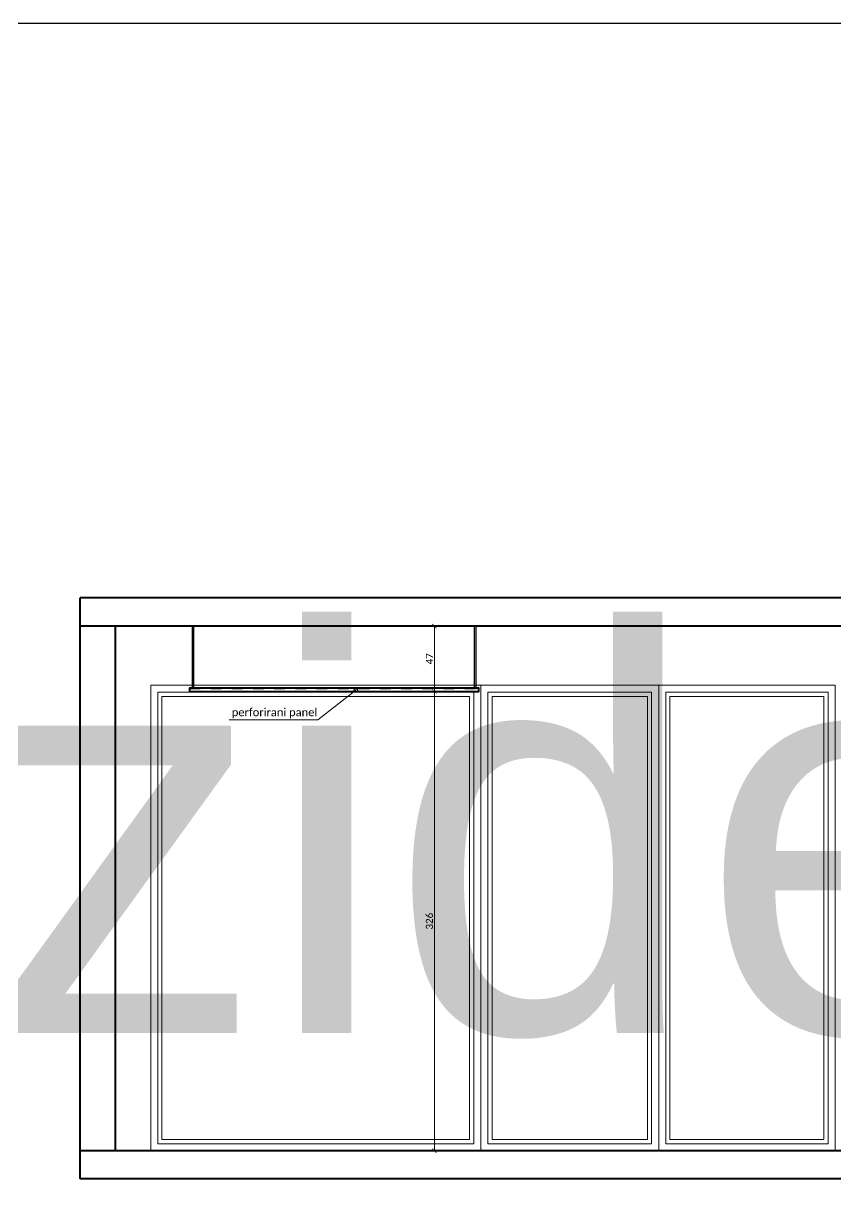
# Model space of a CAD drawing. Header units: centimetres. Extents: x -26724 to 60145, y -23645 to 6771.
# Drawn here: x 1131 to 1707, y 356 to 1186 of the extents above; entities that cross this region are included whole.
import ezdxf

# ---------------------------------------------------------------- set-up
doc = ezdxf.new("R2010")
doc.units = ezdxf.units.CM
doc.linetypes.add('DALEKOVOD_VN', pattern=[5, 2.5, -2.5])
doc.layers.add('3.IZGLED 2', color=7, linetype='Continuous', lineweight=9, true_color=0x4a4a4a)
doc.layers.add('4.KOTE', color=88, linetype='Continuous', lineweight=15)
doc.layers.add('zid', color=7, linetype='Continuous', lineweight=40)
doc.layers.add('tekst', color=7, linetype='Continuous')
doc.layers.add('tekst @ 50', color=7, linetype='Continuous')
doc.styles.add('Notes', font='arial.ttf', dxfattribs={"height": 3})
doc.styles.get("Standard").update_dxf_attribs({"font": 'calibri.ttf'})
doc.dimstyles.new('ja 1 30 izgledi zidova', dxfattribs={"dimtxt": 5, "dimasz": 3, "dimexe": 5, "dimexo": 5, "dimgap": 1, "dimtad": 1, "dimdec": 0, "dimtxsty": 'Standard', "dimblk": 'ARCHTICK', "dimcen": 2.5, "dimclrd": 256, "dimclrt": 7, "dimadec": 0, "dimazin": 0, "dimtfac": 1, "dimtdec": 0, "dimtix": 1, "dimtmove": 1, "dimatfit": 3, "dimldrblk": 'ARCHTICK', "dimfxl": 5, "dimfxlon": 1, "dimlwd": 0, "dimlwe": 9, "dimarcsym": 0})

# ---------------------------------------------------------------- blocks, each defined once
blk = doc.blocks.new('*U3237')
at = {"layer": 'tekst @ 50', "ltscale": 0.8, "style": 'Notes'}
blk.add_text('frizider za voće', height=283.795, dxfattribs=at).set_placement((773.6, 469.68))
blk = doc.blocks.new('_ArchTick')
at = {"color": 0, "linetype": 'ByBlock', "const_width": 0.15}
blk.add_lwpolyline([(-0.5, -0.5), (0.5, 0.5)], dxfattribs=at)
blk = doc.blocks.new('*D912')
at = {"layer": '4.KOTE', "color": 0, "lineweight": 9, "transparency": 16777216}
for p, q in [((1425.44, 758.29), (1417.4, 758.29)), ((1425.64, 711.79), (1417.4, 711.79))]:
    blk.add_line(p, q, dxfattribs=at)
at = {"layer": '4.KOTE', "lineweight": 0, "transparency": 16777216}
blk.add_line((1422.4, 711.79), (1422.4, 758.29), dxfattribs=at)
at = {"layer": 'Defpoints', "color": 0, "transparency": 16777216}
for p in [(1422.4, 758.29), (1453.89, 758.29, -27), (1453.89, 711.79, -25.07)]:
    blk.add_point(p, dxfattribs=at)
at = {"layer": '4.KOTE', "lineweight": 0, "transparency": 16777216, "xscale": 3, "yscale": 3, "zscale": 3}
for p, rotation in [((1422.4, 758.29), 90), ((1422.4, 711.79), 270)]:
    blk.add_blockref('_ArchTick', p, dxfattribs=dict(at, rotation=rotation))
at = {"layer": '4.KOTE', "color": 7, "transparency": 16777216, "insert": (1418.89, 735.04), "char_height": 5, "attachment_point": 5, "rotation": 90}
blk.add_mtext('47', dxfattribs=at)
blk = doc.blocks.new('*D913')
at = {"layer": '4.KOTE', "color": 0, "lineweight": 9, "transparency": 16777216}
for p, q in [((1421.87, 711.79), (1417.4, 711.79)), ((1423.78, 386.29), (1417.4, 386.29))]:
    blk.add_line(p, q, dxfattribs=at)
at = {"layer": '4.KOTE', "lineweight": 0, "transparency": 16777216}
blk.add_line((1422.4, 711.79), (1422.4, 386.29), dxfattribs=at)
at = {"layer": 'Defpoints', "color": 0, "transparency": 16777216}
for p in [(1429.91, 711.79, -25.07), (1422.4, 386.29), (1429.98, 386.29, -15.2)]:
    blk.add_point(p, dxfattribs=at)
at = {"layer": '4.KOTE', "lineweight": 0, "transparency": 16777216, "xscale": 3, "yscale": 3, "zscale": 3}
for p, rotation in [((1422.4, 711.79), 90), ((1422.4, 386.29), 270)]:
    blk.add_blockref('_ArchTick', p, dxfattribs=dict(at, rotation=rotation))
at = {"layer": '4.KOTE', "color": 7, "transparency": 16777216, "insert": (1418.84, 549.04), "char_height": 5, "attachment_point": 5, "rotation": 90}
blk.add_mtext('326', dxfattribs=at)

msp = doc.modelspace()

# ---------------------------------------------------------------- linework, layer by layer
at = {"color": 30}
for p, q in [((1250.88, 714.29, -25.07), (1250.88, 758.29, -4.21)), ((1251.88, 714.29, -25.07), (1251.88, 758.29, -4.21)), ((1450.89, 714.29, -43.68), (1450.89, 758.29, -22.82)), ((1451.89, 714.29, -43.68), (1451.89, 758.29, -22.82))]:
    msp.add_line(p, q, dxfattribs=at)
at = {"layer": '3.IZGLED 2'}
for p, q in [((1221.3, 716.29, -13.5), (1221.3, 386.29, -13.5)), ((1250.88, 716.29, -13.5), (1221.3, 716.29, -13.5)), ((1706.3, 716.29, -13.5), (1251.88, 716.29, -13.5)), ((1455.3, 386.29, -13.5), (1455.3, 716.29, -13.5)), ((1455.3, 386.29, -13.5), (1455.3, 716.29, -13.5)), ((1581.3, 386.29, -13.5), (1581.3, 716.29, -13.5)), ((1581.3, 386.29, -13.5), (1581.3, 716.29, -13.5)), ((1706.3, 386.29, -13.5), (1706.3, 716.29, -13.5)), ((1226.3, 711.29, -13.5), (1226.3, 391.29, -13.5)), ((1450.3, 711.29, -25.03), (1226.3, 711.29, -13.5)), ((1229.3, 708.29, -13.5), (1229.3, 394.29, -13.5)), ((1447.3, 708.29, -13.5), (1229.3, 708.29, -13.5)), ((1339.84, 691.89), (1366.66, 712.72)), ((1447.3, 394.29, -13.5), (1447.3, 708.29, -13.5)), ((1450.3, 391.29, -13.5), (1450.3, 711.29, -13.5)), ((1576.3, 711.29, -13.5), (1460.3, 711.29, -13.5)), ((1460.3, 391.29, -13.5), (1460.3, 711.29, -13.5)), ((1573.3, 708.29, -13.5), (1463.3, 708.29, -13.5)), ((1463.3, 394.29, -13.5), (1463.3, 708.29, -13.5)), ((1573.3, 394.29, -13.5), (1573.3, 708.29, -13.5)), ((1576.3, 391.29, -13.5), (1576.3, 711.29, -13.5)), ((1701.3, 711.29, -13.5), (1586.3, 711.29, -13.5)), ((1586.3, 391.29, -13.5), (1586.3, 711.29, -13.5)), ((1698.3, 708.29, -13.5), (1589.3, 708.29, -13.5)), ((1589.3, 394.29, -13.5), (1589.3, 708.29, -13.5)), ((1698.3, 394.29, -13.5), (1698.3, 708.29, -13.5)), ((1701.3, 391.29, -13.5), (1701.3, 711.29, -13.5)), ((1276.89, 691.89), (1339.84, 691.89)), ((1226.3, 391.29, -13.5), (1450.3, 391.29, -13.5)), ((1229.3, 394.29, -13.5), (1447.3, 394.29, -13.5)), ((1460.3, 391.29, -13.5), (1576.3, 391.29, -13.5)), ((1463.3, 394.29, -13.5), (1573.3, 394.29, -13.5)), ((1586.3, 391.29, -13.5), (1701.3, 391.29, -13.5)), ((1589.3, 394.29, -13.5), (1698.3, 394.29, -13.5)), ((1221.3, 386.29, -13.5), (1706.3, 386.29, -13.5))]:
    msp.add_line(p, q, dxfattribs=at)
at = {"layer": 'tekst'}
msp.add_circle((1366.66, 712.72), 1.26, dxfattribs=at)
at = {"layer": 'zid'}
for p, q in [((1171.3, 366.29), (1171.3, 778.29)), ((3221.3, 778.29, -27), (1171.3, 778.29, -27)), ((3221.3, 758.29, -27), (1171.3, 758.29, -27)), ((1196.3, 386.29), (1196.3, 758.29)), ((3221.3, 386.29, -27), (1171.3, 386.29, -13.5)), ((3221.3, 366.29, -27), (1171.3, 366.29))]:
    msp.add_line(p, q, dxfattribs=at)
at = {"layer": 'zid', "color": 1, "linetype": 'DALEKOVOD_VN', "ltscale": 3}
msp.add_line((1248.88, 714.29, -52.07), (1453.89, 714.29, -25.07), dxfattribs=at)
at = {"layer": 'zid', "lineweight": 25, "ltscale": 12}
msp.add_lwpolyline([(1084.44, -74.48), (3482.73, -74.48), (3482.73, 1185.52), (1084.44, 1185.52)], close=True, dxfattribs=at)
at = {"layer": 'zid', "color": 30, "elevation": -25.07}
msp.add_lwpolyline([(1248.88, 711.79), (1453.89, 711.79), (1453.89, 714.29), (1248.88, 714.29)], close=True, dxfattribs=at)

# ---------------------------------------------------------------- block references
at = {"layer": 'tekst', "color": 3, "lineweight": 50}
msp.add_blockref('*U3237', (0, 0), dxfattribs=at)

# ---------------------------------------------------------------- texts
at = {"layer": 'tekst', "insert": (1278.78, 700.02), "char_height": 5.6759, "attachment_point": 1}
msp.add_mtext_dynamic_manual_height_columns('perforirani panel', width=105.8607, gutter_width=12.5, heights=[0], dxfattribs=at)

# ---------------------------------------------------------------- dimensions: what is measured, and where the dimension line sits
at = {"layer": '4.KOTE'}
for base, p1, p2, picture, middle in [((1422.40176467, 758.29302981), (1453.88928421, 711.79302981, -25.07194721), (1453.88928421, 758.29302981, -27), '*D912', (1418.89022621, 735.04302981)), ((1422.40176467, 386.29302981), (1429.91419163, 711.79302981, -25.07194721), (1429.97917886, 386.29302981, -15.20351688), '*D913', (1418.84022621, 549.04302981))]:
    dim = msp.add_linear_dim(base=base, p1=p1, p2=p2, angle=90, dimstyle='ja 1 30 izgledi zidova', dxfattribs=at)
    dim.commit()
    dim.dimension.update_dxf_attribs({"geometry": picture, "text_midpoint": middle})

doc.saveas('drawing.dxf')
